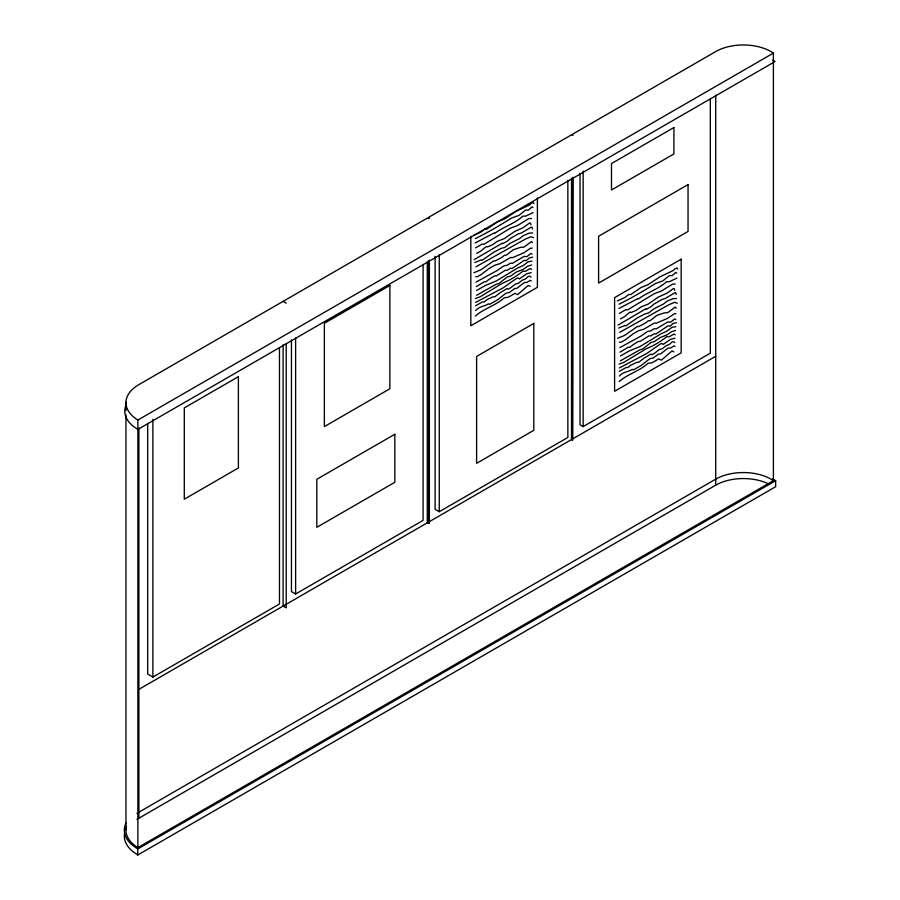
<?xml version="1.0" encoding="UTF-8"?>
<svg xmlns="http://www.w3.org/2000/svg" width="900" height="900" viewBox="0 0 900 900"><rect width="100%" height="100%" fill="white"/><g stroke="black" fill="none" stroke-linecap="round" stroke-linejoin="round"><path stroke-width="1.35" d="M475.673 310.511C479.093 306.225 484.132 306.697 488.576 303.84L489.656 304.346L497.711 299.711L506.014 293.164L509.411 292.511L514.474 288.664L516.938 288.281L524.284 282.566L527.006 282.398L530.168 280.395L531.225 280.912M619.459 376.054C622.867 371.756 627.908 372.229 632.351 369.382L633.431 369.877L641.486 365.243L649.8 358.695L653.197 358.054L658.26 354.206L660.712 353.824L668.059 348.098L670.781 347.94L673.954 345.926L675.011 346.444M475.515 305.786L482.794 301.781L484.099 302.051L487.091 299.588L493.358 296.719L494.764 296.843L500.276 292.646L507.049 288.574L508.309 289.147L510.671 287.786L515.396 284.04L518.4 283.241L522.405 280.102L525.42 279.023L528.322 276.424L529.999 276.199L530.977 277.121M619.29 371.329L626.569 367.324L627.874 367.582L630.877 365.119L637.144 362.25L638.55 362.374L644.062 358.178L650.824 354.105L652.084 354.679L654.446 353.317L659.171 349.582L662.175 348.784L666.191 345.634L669.195 344.554L672.109 341.955L673.774 341.73L674.764 342.664M476.651 253.361L480.679 251.213L486.326 246.442L487.294 247.005L492.3 244.834L497.486 241.268L504.293 238.624L514.553 231.547L523.204 227.644L529.751 222.907L530.741 223.459L530.921 224.854M620.438 318.892L624.465 316.744L630.113 311.985L631.069 312.536L636.086 310.376L641.261 306.81L648.079 304.155L658.327 297.09L666.99 293.186L673.538 288.45L674.528 289.001L674.696 290.396M475.324 316.024C484.301 308.306 495.495 305.719 504.169 297.832L508.275 297.225L515.002 293.344L517.567 294.637L528.233 285.446L530.156 286.358M619.099 381.555C628.087 373.849 639.27 371.25 647.944 363.364L652.05 362.767L658.778 358.886L661.354 360.18L672.019 350.978L673.931 351.889M474.21 259.605L502.346 243.112L502.504 243.765L507.229 241.211L510.154 238.579L518.153 233.944L521.426 232.987L530.606 227.475L531.923 227.093L532.429 228.859M617.985 325.136L646.121 308.644L646.29 309.296L651.004 306.754L653.94 304.11L661.939 299.475L665.212 298.519L674.381 293.017L675.697 292.624L676.204 294.401M476.021 282.094L497.205 270.517L503.887 265.86L506.88 265.343L510.525 263.149L512.303 263.407L524.092 256.399L526.871 256.613L531.034 253.395L532.001 254.115M619.808 347.625L640.98 336.049L647.663 331.402L650.666 330.874L654.3 328.68L656.089 328.95L667.867 321.93L670.646 322.155L674.809 318.926L675.776 319.646M475.582 247.882L482.164 244.046L483.772 244.417L510.469 228.15L517.477 225.562L528.908 218.542L531.54 218.509M619.357 313.425L625.95 309.589L627.548 309.949L654.255 293.681L661.252 291.105L672.683 284.085L675.315 284.051M137.869 847.609L137.869 420.03L773.393 53.111L773.393 480.69L137.869 847.609A44.111 25.47 0 0 1 126.416 826.538M476.291 286.582L484.481 281.655L485.73 281.88A66.218 38.239 -60 0 1 494.741 275.85L496.271 275.906L505.294 270.293L506.925 270.405L510.626 268.166L511.999 268.537L524.385 260.246L526.14 260.707L529.38 257.895L532.586 257.197M620.077 352.125L628.256 347.197L629.516 347.423A66.218 38.239 -60 0 1 638.528 341.381L640.058 341.449L649.08 335.835L650.711 335.936L654.413 333.697L655.785 334.069L668.16 325.777L669.915 326.239L673.155 323.426L676.361 322.74M580.028 173.441L580.028 424.8L583.144 426.6L710.325 353.183L710.325 99.022M291.454 339.907L291.454 591.581L295.616 593.989L423.09 520.391L423.09 264.499M435.105 256.32L435.105 509.299L439.267 511.706L567.866 437.456L567.866 180.259M147.69 423.326L147.69 674.066L152.888 677.07L279.472 603.99L279.472 347.647M138.881 689.344L427.815 522.517L428.861 523.125L428.861 260.516M571.972 439.301L428.344 522.225L429.379 522.821L429.379 260.213M573.176 438.604L715.714 356.299M427.298 261.63L427.298 522.821L428.344 523.418L429.379 522.821M571.511 178.369L571.511 439.56L572.546 440.156L573.007 177.3M136.946 819.394A44.111 25.47 0 0 1 138.881 818.201L715.714 485.168A39.071 22.556 0 0 1 768.645 483.919M775.654 480.701L775.654 486.709L137.756 855L137.756 848.992L775.654 480.701L772.706 478.924M476.595 295.29L496.541 284.074L498.634 283.691L507.285 276.986L510.548 276.097L516.319 272.048L523.035 269.449L527.794 266.164L531.731 264.983M475.346 298.553L480.139 296.798L502.29 283.309C509.591 280.395 516.825 276.12 523.069 271.069L525.285 271.35L530.224 268.504L531.517 269.314M620.37 360.832L640.316 349.605L642.409 349.223L651.06 342.517L654.334 341.629L660.094 337.579L666.821 334.98L671.58 331.695L675.506 330.525M619.133 364.084L623.925 362.329L646.065 348.851C653.366 345.926 660.611 341.651 666.844 336.611L669.06 336.881L673.999 334.035L675.293 334.856M475.909 266.827L525.285 239.107L530.91 236.779L533.52 237.701M619.684 332.359L669.071 304.639L674.685 302.31L677.295 303.233M475.132 242.977L494.269 232.942L494.595 233.494C503.291 226.778 514.553 223.864 522.832 216.124L525.611 216.18L533.137 212.546M618.919 308.509L638.055 298.474L638.37 299.025C647.066 292.32 658.327 289.395 666.607 281.655L669.398 281.711L676.924 278.077M473.603 235.417L481.118 231.953L485.134 228.87L486.9 229.129L497.205 222.007L504.461 219.06L515.97 211.421L529.808 204.817L531.113 203.321L533.239 202.444L533.903 203.546M617.377 300.96L624.904 297.484L628.92 294.401L630.675 294.66L640.98 287.539L648.248 284.591L659.745 276.952L673.582 270.36L674.887 268.852L677.014 267.986L677.678 269.077M475.324 238.635C487.879 232.414 499.973 225.326 511.751 217.946L518.906 215.438L525.577 210.071L528.368 210.116L532.114 206.809L532.946 207.63M619.11 304.166C631.654 297.945 643.759 290.869 655.538 283.477L662.692 280.98L669.364 275.602L672.143 275.648L675.9 272.351L676.721 273.173M476.662 290.464L485.336 285.48L496.17 281.025L517.298 268.222L523.114 265.613L528.097 261.799L531.956 261.157M620.449 356.006L629.111 351.011L639.956 346.567L661.072 333.765L666.9 331.155L671.873 327.33L675.742 326.7M473.873 272.745L480.938 269.786L493.718 260.899L494.865 261.079L501.998 257.31L504.675 255.105L506.014 255.386L513.27 249.773L520.436 247.365L523.901 247.14L531.495 241.526L532.406 242.651M617.659 338.276L624.712 335.329L637.504 326.441L638.64 326.61L645.784 322.841L648.461 320.636L649.8 320.918L657.045 315.304L664.222 312.907L667.676 312.671L675.281 307.058L676.192 308.183M474.896 262.541L481.331 259.83L482.04 260.347L493.718 252.259L501.131 248.389L504.72 247.5L510.154 243.27L519.592 238.567L523.305 235.643L529.2 233.111L532.721 232.965M618.671 328.084L625.117 325.373L625.826 325.879L637.504 317.801L644.918 313.931L648.495 313.043L653.94 308.801L663.367 304.11L667.08 301.174L672.986 298.654L676.496 298.507M531.191 272.632L526.759 273.803L519.379 278.887L517.95 277.954L516.217 278.674L503.359 287.73L475.616 302.423M674.977 338.175L670.534 339.345L663.154 344.419L661.725 343.496L659.992 344.216L647.134 353.272L619.391 367.954M532.159 248.119L530.561 248.209L523.733 252.844L512.505 257.681L510.728 257.445L499.838 263.745L495.214 265.028L489.555 268.144L481.162 274.545L477.394 276.66L475.673 276.716M675.945 313.661L674.347 313.751L667.508 318.375L656.28 323.224L654.514 322.976L643.613 329.287L639 330.559L633.33 333.686L624.949 340.088L621.18 342.202L619.459 342.248M283.084 301.365L286.211 303.165M772.751 60.142L775.058 61.538L137.779 429.457L133.312 426.319A45.281 26.145 0 0 1 126.439 403.988M137.756 848.992L132.964 845.64A45.709 26.393 0 0 1 126.034 823.095M137.756 855L132.964 851.636A45.709 26.393 0 0 1 124.582 833.524M715.714 95.119L715.714 485.168M583.144 171.034L583.144 426.6M572.546 177.57L572.546 440.156M537.39 197.843L537.39 287.325L470.824 325.766L470.824 236.273M439.267 254.498L439.267 511.706M428.344 260.831L428.344 523.418M427.815 262.721L427.815 522.517M295.616 338.096L295.616 593.989M286.211 343.89L286.211 607.883L283.084 606.082L283.084 344.891M152.888 419.332L152.888 677.07M138.881 428.152L138.881 818.201M125.966 402.21L125.966 410.625M125.966 414.821L125.966 829.789M137.869 420.03A44.111 25.47 0 0 1 138.881 384.615L427.298 218.104L428.344 218.7L429.379 218.104L428.344 217.496L571.511 134.843L573.007 135.18L571.972 134.572L715.714 51.581A39.071 22.556 0 0 1 773.393 53.111M136.946 813.386A44.111 25.47 0 0 1 138.881 812.194L715.714 479.16A39.071 22.556 0 0 1 773.393 480.69M389.891 285.469L324.36 323.303L324.36 426.589L389.891 388.755L389.891 285.469M238.388 376.684L184.297 407.914L184.297 499.196L238.388 467.966L238.388 376.684M673.909 127.53L611.494 163.553L611.494 189.979L673.909 153.945L673.909 127.53M688.05 184.601L598.601 236.25L598.601 283.084L688.05 231.446L688.05 184.601M533.801 323.426L476.595 356.456L476.595 463.343L533.801 430.312L533.801 323.426M681.165 259.178L614.599 297.619L614.599 391.298L681.165 352.868L681.165 259.178M394.83 434.25L316.811 479.284L316.811 527.321L394.83 482.287L394.83 434.25"/></g></svg>
